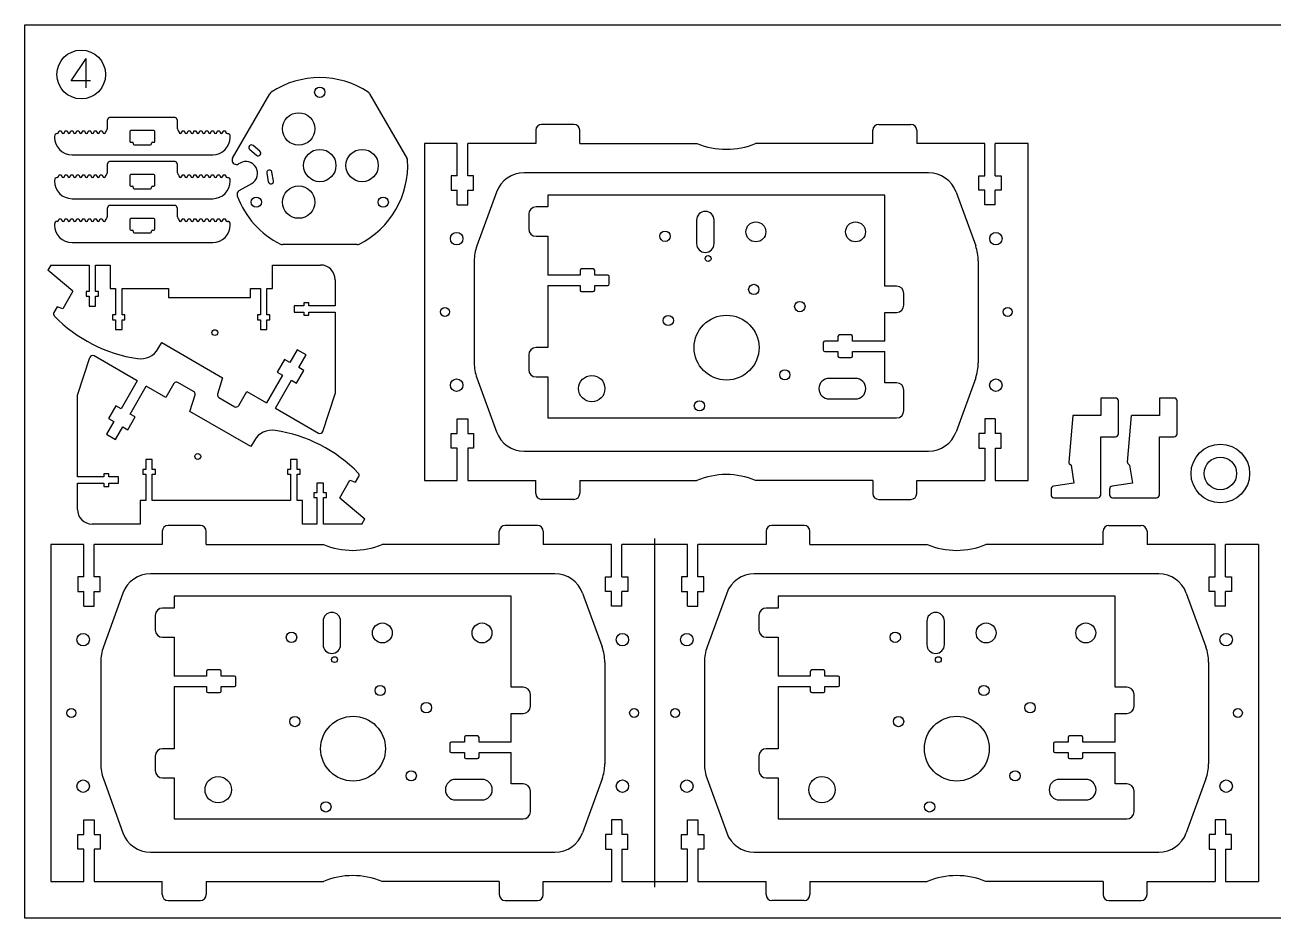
# Model space of a CAD drawing. Header units: inches. Extents: x 81 to 894, y 270 to 575.
# Drawn here: x 80.7 to 506.6, y 270.2 to 575 of the extents above; entities that cross this region are included whole.
import ezdxf

# ---------------------------------------------------------------- set-up
doc = ezdxf.new("R2010")
doc.units = ezdxf.units.IN
doc.header["$MEASUREMENT"] = 0
doc.linetypes.add('Continuous2', pattern=[0])
doc.layers.add('68351 TABLE', color=1, linetype='Continuous')

msp = doc.modelspace()

# ---------------------------------------------------------------- linework, layer by layer
at = {"color": 1, "linetype": 'Continuous2', "lineweight": -3, "true_color": 0xff0000}
msp.add_line((501.56, 397.68), (501.56, 282.68), dxfattribs=at)
for centre, start, end in [((320, 558.55), 247.3801, 292.6199), ((320, 395.55), 67.3801, 112.6199), ((192.56, 421.68), 247.3801, 292.6199), ((398.56, 421.68), 247.3801, 292.6199), ((192.56, 258.68), 67.3801, 112.6199), ((398.56, 258.68), 67.3801, 112.6199)]:
    msp.add_arc(centre, 26, start, end, dxfattribs=at)
at = {"layer": '68351 TABLE', "color": 2, "linetype": 'Continuous2', "lineweight": -3, "true_color": 0xffff00}
for p, q in [((80.72, 574.99), (893.52, 574.99)), ((80.72, 270.19), (80.72, 574.99)), ((893.52, 270.19), (80.72, 270.19))]:
    msp.add_line(p, q, dxfattribs=at)
at = {"layer": '68351 TABLE', "color": 3, "linetype": 'Continuous2', "lineweight": -3, "true_color": 0x00ff00}
for p, q in [((96.43, 555.91), (101.61, 563.56)), ((101.61, 553.56), (101.61, 563.56)), ((103.07, 555.91), (96.43, 555.91))]:
    msp.add_line(p, q, dxfattribs=at)
at = {"layer": '68351 TABLE', "color": 1, "linetype": 'Continuous2', "lineweight": -3, "true_color": 0xff0000}
for p, q in [((151.56, 529.47), (164.3, 551.53)), ((198.33, 551.53), (211.06, 529.49)), ((109.15, 543.13), (108.79, 542.4)), ((108.79, 542.4), (108.79, 539.54)), ((131.98, 543.4), (109.6, 543.4)), ((132.79, 542.4), (132.43, 543.13)), ((132.79, 539.48), (132.79, 542.4)), ((268, 541.05), (257, 541.05)), ((372, 541.05), (383, 541.05)), ((90.79, 536.95), (90.79, 536.7)), ((92.19, 538.5), (92.19, 538.39)), ((93.09, 538.7), (92.39, 538.7)), ((93.29, 538.39), (93.29, 538.5)), ((94.19, 538.5), (94.19, 538.39)), ((95.09, 538.7), (94.39, 538.7)), ((95.29, 538.39), (95.29, 538.5)), ((96.19, 538.5), (96.19, 538.39)), ((97.09, 538.7), (96.39, 538.7)), ((97.29, 538.39), (97.29, 538.5)), ((98.19, 538.5), (98.19, 538.39)), ((99.09, 538.7), (98.39, 538.7)), ((99.29, 538.39), (99.29, 538.5)), ((100.19, 538.5), (100.19, 538.39)), ((101.09, 538.7), (100.39, 538.7)), ((101.29, 538.39), (101.29, 538.5)), ((102.19, 538.5), (102.19, 538.39)), ((103.09, 538.7), (102.39, 538.7)), ((103.29, 538.39), (103.29, 538.5)), ((104.19, 538.5), (104.19, 538.39)), ((105.09, 538.7), (104.39, 538.7)), ((105.29, 538.39), (105.29, 538.5)), ((106.19, 538.5), (106.19, 538.39)), ((107.09, 538.7), (106.39, 538.7)), ((107.29, 538.39), (107.29, 538.5)), ((108.19, 538.5), (108.19, 538.39)), ((133.29, 538.39), (133.29, 538.5)), ((134.19, 538.5), (134.19, 538.39)), ((135.09, 538.7), (134.39, 538.7)), ((135.29, 538.39), (135.29, 538.5)), ((136.19, 538.5), (136.19, 538.39)), ((137.09, 538.7), (136.39, 538.7)), ((137.29, 538.39), (137.29, 538.5)), ((138.19, 538.5), (138.19, 538.39)), ((139.09, 538.7), (138.39, 538.7)), ((139.29, 538.39), (139.29, 538.5)), ((140.19, 538.5), (140.19, 538.39)), ((141.09, 538.7), (140.39, 538.7)), ((141.29, 538.39), (141.29, 538.5)), ((142.19, 538.5), (142.19, 538.39)), ((143.09, 538.7), (142.39, 538.7)), ((143.29, 538.39), (143.29, 538.5)), ((144.19, 538.5), (144.19, 538.39)), ((145.09, 538.7), (144.39, 538.7)), ((145.29, 538.39), (145.29, 538.5)), ((146.19, 538.5), (146.19, 538.39)), ((147.09, 538.7), (146.39, 538.7)), ((147.29, 538.39), (147.29, 538.5)), ((148.19, 538.5), (148.19, 538.39)), ((149.09, 538.7), (148.39, 538.7)), ((149.29, 538.39), (149.29, 538.5)), ((149.74, 537.94), (149.79, 537.94)), ((150.79, 536.7), (150.79, 536.94)), ((255, 539.05), (255, 534.55)), ((270, 534.55), (270, 539.05)), ((370, 534.55), (370, 539.05)), ((385, 539.05), (385, 534.55)), ((217, 534.55), (217, 419.55)), ((228.23, 534.55), (217, 534.55)), ((228.23, 523.55), (228.23, 534.55)), ((255, 534.55), (231.78, 534.55)), ((231.78, 523.55), (231.78, 534.55)), ((270, 534.55), (310, 534.55)), ((370, 534.55), (330, 534.55)), ((408.23, 534.55), (385, 534.55)), ((408.23, 523.55), (408.23, 534.55)), ((423, 534.55), (411.78, 534.55)), ((411.78, 523.55), (411.78, 534.55)), ((423, 419.55), (423, 534.55)), ((96.79, 530.7), (144.79, 530.7)), ((109.15, 528.13), (108.79, 527.4)), ((131.98, 528.4), (109.6, 528.4)), ((132.79, 527.4), (132.43, 528.13)), ((108.79, 527.4), (108.79, 524.54)), ((132.79, 524.48), (132.79, 527.4)), ((154.09, 527.83), (153.63, 527.57)), ((90.79, 521.95), (90.79, 521.7)), ((92.19, 523.5), (92.19, 523.39)), ((93.09, 523.7), (92.39, 523.7)), ((93.29, 523.39), (93.29, 523.5)), ((94.19, 523.5), (94.19, 523.39)), ((95.09, 523.7), (94.39, 523.7)), ((95.29, 523.39), (95.29, 523.5)), ((96.19, 523.5), (96.19, 523.39)), ((97.09, 523.7), (96.39, 523.7)), ((97.29, 523.39), (97.29, 523.5)), ((98.19, 523.5), (98.19, 523.39)), ((99.09, 523.7), (98.39, 523.7)), ((99.29, 523.39), (99.29, 523.5)), ((100.19, 523.5), (100.19, 523.39)), ((101.09, 523.7), (100.39, 523.7)), ((101.29, 523.39), (101.29, 523.5)), ((102.19, 523.5), (102.19, 523.39)), ((103.09, 523.7), (102.39, 523.7)), ((103.29, 523.39), (103.29, 523.5)), ((104.19, 523.5), (104.19, 523.39)), ((105.09, 523.7), (104.39, 523.7)), ((105.29, 523.39), (105.29, 523.5)), ((106.19, 523.5), (106.19, 523.39)), ((107.09, 523.7), (106.39, 523.7)), ((107.29, 523.39), (107.29, 523.5)), ((108.19, 523.5), (108.19, 523.39)), ((133.29, 523.39), (133.29, 523.5)), ((134.19, 523.5), (134.19, 523.39)), ((135.09, 523.7), (134.39, 523.7)), ((135.29, 523.39), (135.29, 523.5)), ((136.19, 523.5), (136.19, 523.39)), ((137.09, 523.7), (136.39, 523.7)), ((137.29, 523.39), (137.29, 523.5)), ((138.19, 523.5), (138.19, 523.39)), ((139.09, 523.7), (138.39, 523.7)), ((139.29, 523.39), (139.29, 523.5)), ((140.19, 523.5), (140.19, 523.39)), ((141.09, 523.7), (140.39, 523.7)), ((141.29, 523.39), (141.29, 523.5)), ((142.19, 523.5), (142.19, 523.39)), ((143.09, 523.7), (142.39, 523.7)), ((143.29, 523.39), (143.29, 523.5)), ((144.19, 523.5), (144.19, 523.39)), ((145.09, 523.7), (144.39, 523.7)), ((145.29, 523.39), (145.29, 523.5)), ((146.19, 523.5), (146.19, 523.39)), ((147.09, 523.7), (146.39, 523.7)), ((147.29, 523.39), (147.29, 523.5)), ((148.19, 523.5), (148.19, 523.39)), ((149.09, 523.7), (148.39, 523.7)), ((149.29, 523.39), (149.29, 523.5)), ((149.74, 522.94), (149.79, 522.94)), ((150.79, 521.7), (150.79, 521.94)), ((153.83, 518.44), (158.09, 520.9)), ((226.19, 523.55), (226.19, 518.55)), ((228.23, 523.55), (226.19, 523.55)), ((233.81, 523.55), (231.78, 523.55)), ((233.81, 518.55), (233.81, 523.55)), ((406.19, 518.55), (406.19, 523.55)), ((406.19, 523.55), (408.23, 523.55)), ((411.78, 523.55), (413.81, 523.55)), ((413.81, 523.55), (413.81, 518.55)), ((96.79, 515.7), (144.79, 515.7)), ((226.19, 518.55), (228.23, 518.55)), ((228.23, 513.55), (228.23, 518.55)), ((231.78, 518.55), (233.81, 518.55)), ((231.78, 513.55), (231.78, 518.55)), ((408.23, 518.55), (406.19, 518.55)), ((408.23, 513.55), (408.23, 518.55)), ((413.81, 518.55), (411.78, 518.55)), ((411.78, 513.55), (411.78, 518.55)), ((109.15, 513.13), (108.79, 512.4)), ((108.79, 512.4), (108.79, 509.54)), ((131.98, 513.4), (109.6, 513.4)), ((132.79, 512.4), (132.43, 513.13)), ((132.79, 509.48), (132.79, 512.4)), ((228.23, 513.55), (231.78, 513.55)), ((411.78, 513.55), (408.23, 513.55)), ((90.79, 506.95), (90.79, 506.7)), ((92.19, 508.5), (92.19, 508.39)), ((93.09, 508.7), (92.39, 508.7)), ((93.29, 508.39), (93.29, 508.5)), ((94.19, 508.5), (94.19, 508.39)), ((95.09, 508.7), (94.39, 508.7)), ((95.29, 508.39), (95.29, 508.5)), ((96.19, 508.5), (96.19, 508.39)), ((97.09, 508.7), (96.39, 508.7)), ((97.29, 508.39), (97.29, 508.5)), ((98.19, 508.5), (98.19, 508.39)), ((99.09, 508.7), (98.39, 508.7)), ((99.29, 508.39), (99.29, 508.5)), ((100.19, 508.5), (100.19, 508.39)), ((101.09, 508.7), (100.39, 508.7)), ((101.29, 508.39), (101.29, 508.5)), ((102.19, 508.5), (102.19, 508.39)), ((103.09, 508.7), (102.39, 508.7)), ((103.29, 508.39), (103.29, 508.5)), ((104.19, 508.5), (104.19, 508.39)), ((105.09, 508.7), (104.39, 508.7)), ((105.29, 508.39), (105.29, 508.5)), ((106.19, 508.5), (106.19, 508.39)), ((107.09, 508.7), (106.39, 508.7)), ((107.29, 508.39), (107.29, 508.5)), ((108.19, 508.5), (108.19, 508.39)), ((133.29, 508.39), (133.29, 508.5)), ((134.19, 508.5), (134.19, 508.39)), ((135.09, 508.7), (134.39, 508.7)), ((135.29, 508.39), (135.29, 508.5)), ((136.19, 508.5), (136.19, 508.39)), ((137.09, 508.7), (136.39, 508.7)), ((137.29, 508.39), (137.29, 508.5)), ((138.19, 508.5), (138.19, 508.39)), ((139.09, 508.7), (138.39, 508.7)), ((139.29, 508.39), (139.29, 508.5)), ((140.19, 508.5), (140.19, 508.39)), ((141.09, 508.7), (140.39, 508.7)), ((141.29, 508.39), (141.29, 508.5)), ((142.19, 508.5), (142.19, 508.39)), ((143.09, 508.7), (142.39, 508.7)), ((143.29, 508.39), (143.29, 508.5)), ((144.19, 508.5), (144.19, 508.39)), ((145.09, 508.7), (144.39, 508.7)), ((145.29, 508.39), (145.29, 508.5)), ((146.19, 508.5), (146.19, 508.39)), ((147.09, 508.7), (146.39, 508.7)), ((147.29, 508.39), (147.29, 508.5)), ((148.19, 508.5), (148.19, 508.39)), ((149.09, 508.7), (148.39, 508.7)), ((149.29, 508.39), (149.29, 508.5)), ((149.74, 507.94), (149.79, 507.94)), ((150.79, 506.7), (150.79, 506.94)), ((96.79, 500.7), (144.79, 500.7)), ((194.04, 500.01), (168.59, 500.01)), ((89.55, 493.05), (88.52, 491.27)), ((97.07, 484.09), (88.52, 491.27)), ((89.55, 493.05), (102.64, 493.05)), ((102.64, 493.05), (102.64, 484.05)), ((104.84, 484.05), (104.84, 493.05)), ((104.84, 493.05), (109.74, 493.05)), ((109.74, 493.05), (109.74, 485.05)), ((165.14, 485.05), (165.14, 493.05)), ((165.14, 493.05), (181.55, 493.05)), ((186.55, 488.05), (186.55, 479.15)), ((97.07, 484.09), (93.62, 478.11)), ((102.64, 484.05), (101.64, 484.05)), ((101.64, 484.05), (101.64, 482.4)), ((101.64, 482.4), (102.64, 482.4)), ((102.64, 482.4), (102.64, 479.05)), ((105.84, 484.05), (104.84, 484.05)), ((104.84, 479.05), (104.84, 482.4)), ((104.84, 482.4), (105.84, 482.4)), ((105.84, 482.4), (105.84, 484.05)), ((109.74, 485.05), (111.64, 485.05)), ((111.64, 485.05), (111.64, 476.05)), ((113.84, 476.05), (113.84, 485.05)), ((113.84, 485.05), (129.64, 485.05)), ((129.64, 485.05), (129.64, 481.99)), ((129.64, 481.99), (157.64, 481.99)), ((157.64, 481.99), (157.64, 485.05)), ((157.64, 485.05), (161.04, 485.05)), ((161.04, 485.05), (161.04, 476.05)), ((163.24, 476.05), (163.24, 485.05)), ((163.24, 485.05), (165.14, 485.05)), ((91.72, 478.8), (90.59, 476.86)), ((93.62, 478.11), (91.72, 478.8)), ((102.64, 479.05), (104.84, 479.05)), ((175.9, 479.15), (172.55, 479.15)), ((172.55, 479.15), (172.55, 476.95)), ((172.55, 476.95), (175.9, 476.95)), ((177.55, 480.15), (175.9, 480.15)), ((175.9, 480.15), (175.9, 479.15)), ((175.9, 476.95), (175.9, 475.95)), ((177.55, 479.15), (177.55, 480.15)), ((186.55, 479.15), (177.55, 479.15)), ((177.55, 475.95), (177.55, 476.95)), ((177.55, 476.95), (186.55, 476.95)), ((186.55, 476.95), (186.55, 449.05)), ((111.64, 476.05), (110.64, 476.05)), ((110.64, 476.05), (110.64, 474.4)), ((110.64, 474.4), (111.64, 474.4)), ((111.64, 474.4), (111.64, 471.05)), ((114.84, 476.05), (113.84, 476.05)), ((113.84, 471.05), (113.84, 474.4)), ((113.84, 474.4), (114.84, 474.4)), ((114.84, 474.4), (114.84, 476.05)), ((161.04, 476.05), (160.04, 476.05)), ((160.04, 476.05), (160.04, 474.4)), ((160.04, 474.4), (161.04, 474.4)), ((161.04, 474.4), (161.04, 471.05)), ((164.24, 476.05), (163.24, 476.05)), ((163.24, 471.05), (163.24, 474.4)), ((163.24, 474.4), (164.24, 474.4)), ((164.24, 474.4), (164.24, 476.05)), ((175.9, 475.95), (177.55, 475.95)), ((111.64, 471.05), (113.84, 471.05)), ((161.04, 471.05), (163.24, 471.05)), ((126.19, 464.52), (127.38, 466.59)), ((127.38, 466.59), (148.17, 454.59)), ((98.64, 448.66), (102.86, 461.45)), ((119.03, 453.51), (104.31, 462.01)), ((169.32, 460.85), (166.82, 456.52)), ((171.09, 459.83), (169.32, 460.85)), ((173.59, 464.16), (171.09, 459.83)), ((176.66, 462.38), (173.59, 464.16)), ((174.16, 458.05), (176.66, 462.38)), ((166.82, 456.52), (168.59, 455.5)), ((173.42, 452.71), (175.92, 457.04)), ((175.92, 457.04), (174.16, 458.05)), ((119.03, 453.51), (113.53, 443.98)), ((116.6, 442.21), (122.1, 451.73)), ((128.79, 447.87), (122.1, 451.73)), ((131.54, 452.64), (128.79, 447.87)), ((138.28, 449.9), (132.91, 453)), ((148.17, 454.59), (146.45, 448.97)), ((168.59, 455.5), (163.09, 445.97)), ((166.16, 444.2), (171.66, 453.72)), ((171.66, 453.72), (173.42, 452.71)), ((98.64, 420.76), (98.64, 448.66)), ((137.02, 443.12), (138.74, 448.74)), ((146.91, 447.81), (152.28, 444.71)), ((153.65, 445.07), (156.4, 449.84)), ((156.4, 449.84), (163.09, 445.97)), ((182.33, 436.25), (186.55, 449.05)), ((111.76, 445), (109.26, 440.67)), ((113.53, 443.98), (111.76, 445)), ((157.8, 431.12), (137.02, 443.12)), ((166.16, 444.2), (180.88, 435.7)), ((111.03, 439.65), (108.53, 435.32)), ((109.26, 440.67), (111.03, 439.65)), ((115.86, 436.86), (118.36, 441.19)), ((118.36, 441.19), (116.6, 442.21)), ((228.23, 435.55), (228.23, 440.55)), ((228.23, 440.55), (231.78, 440.55)), ((231.78, 440.55), (231.78, 435.55)), ((408.23, 440.55), (408.23, 435.55)), ((411.78, 440.55), (408.23, 440.55)), ((411.78, 440.55), (411.78, 435.55)), ((108.53, 435.32), (111.6, 433.55)), ((111.6, 433.55), (114.1, 437.88)), ((114.1, 437.88), (115.86, 436.86)), ((226.19, 430.55), (226.19, 435.55)), ((226.19, 435.55), (228.23, 435.55)), ((231.78, 435.55), (233.81, 435.55)), ((233.81, 435.55), (233.81, 430.55)), ((406.19, 435.55), (406.19, 430.55)), ((408.23, 435.55), (406.19, 435.55)), ((413.81, 435.55), (411.78, 435.55)), ((413.81, 430.55), (413.81, 435.55)), ((158.99, 433.18), (157.8, 431.12)), ((228.23, 430.55), (226.19, 430.55)), ((228.23, 419.55), (228.23, 430.55)), ((233.81, 430.55), (231.78, 430.55)), ((231.78, 430.55), (231.78, 419.55)), ((406.19, 430.55), (408.23, 430.55)), ((408.23, 430.55), (408.23, 419.55)), ((411.78, 430.55), (413.81, 430.55)), ((411.78, 430.55), (411.78, 419.55)), ((121.95, 426.66), (121.95, 423.31)), ((124.15, 426.66), (121.95, 426.66)), ((124.15, 423.31), (124.15, 426.66)), ((171.35, 426.66), (171.35, 423.31)), ((173.55, 426.66), (171.35, 426.66)), ((173.55, 423.31), (173.55, 426.66)), ((107.64, 421.82), (107.64, 420.76)), ((109.29, 421.82), (107.64, 421.82)), ((109.29, 420.76), (109.29, 421.82)), ((120.89, 423.31), (120.89, 421.66)), ((121.95, 423.31), (120.89, 423.31)), ((120.89, 421.66), (121.95, 421.66)), ((121.95, 421.66), (121.95, 412.66)), ((125.21, 423.31), (124.15, 423.31)), ((124.15, 421.66), (125.21, 421.66)), ((124.15, 412.66), (124.15, 421.66)), ((125.21, 421.66), (125.21, 423.31)), ((170.29, 423.31), (170.29, 421.66)), ((171.35, 423.31), (170.29, 423.31)), ((170.29, 421.66), (171.35, 421.66)), ((171.35, 421.66), (171.35, 412.66)), ((174.61, 423.31), (173.55, 423.31)), ((173.55, 421.66), (174.61, 421.66)), ((173.55, 412.66), (173.55, 421.66)), ((174.61, 421.66), (174.61, 423.31)), ((107.64, 420.76), (98.64, 420.76)), ((98.64, 418.56), (107.64, 418.56)), ((98.64, 409.66), (98.64, 418.56)), ((107.64, 418.56), (107.64, 417.5)), ((107.64, 417.5), (109.29, 417.5)), ((112.64, 420.76), (109.29, 420.76)), ((109.29, 418.56), (112.64, 418.56)), ((109.29, 417.5), (109.29, 418.56)), ((112.64, 418.56), (112.64, 420.76)), ((180.35, 418.66), (180.35, 415.31)), ((182.55, 418.66), (180.35, 418.66)), ((182.55, 415.31), (182.55, 418.66)), ((188.11, 413.62), (191.56, 419.6)), ((191.56, 419.6), (193.47, 418.9)), ((193.47, 418.9), (194.6, 420.85)), ((217, 419.55), (228.23, 419.55)), ((231.78, 419.55), (255, 419.55)), ((255, 415.05), (255, 419.55)), ((270, 419.55), (310, 419.55)), ((270, 419.55), (270, 415.05)), ((370, 419.55), (330, 419.55)), ((370, 419.55), (370, 415.05)), ((385, 415.05), (385, 419.55)), ((385, 419.55), (408.23, 419.55)), ((411.78, 419.55), (423, 419.55)), ((179.29, 415.31), (179.29, 413.66)), ((180.35, 415.31), (179.29, 415.31)), ((179.29, 413.66), (180.35, 413.66)), ((180.35, 413.66), (180.35, 404.66)), ((183.61, 415.31), (182.55, 415.31)), ((182.55, 413.66), (183.61, 413.66)), ((182.55, 404.66), (182.55, 413.66)), ((183.61, 413.66), (183.61, 415.31)), ((188.11, 413.62), (196.67, 406.44)), ((120.05, 412.66), (120.05, 404.66)), ((121.95, 412.66), (120.05, 412.66)), ((171.35, 412.66), (124.15, 412.66)), ((175.45, 412.66), (173.55, 412.66)), ((175.45, 404.66), (175.45, 412.66)), ((268, 413.05), (257, 413.05)), ((372, 413.05), (383, 413.05)), ((120.05, 404.66), (103.64, 404.66)), ((180.35, 404.66), (175.45, 404.66)), ((195.64, 404.66), (182.55, 404.66)), ((195.64, 404.66), (196.67, 406.44)), ((127.56, 402.18), (127.56, 397.68)), ((140.56, 404.18), (129.56, 404.18)), ((142.56, 397.68), (142.56, 402.18)), ((242.56, 397.68), (242.56, 402.18)), ((255.56, 404.18), (244.56, 404.18)), ((257.56, 402.18), (257.56, 397.68)), ((333.56, 402.18), (333.56, 397.68)), ((346.56, 404.18), (335.56, 404.18)), ((348.56, 397.68), (348.56, 402.18)), ((448.56, 397.68), (448.56, 402.18)), ((450.56, 404.18), (461.56, 404.18)), ((463.56, 402.18), (463.56, 397.68)), ((89.56, 397.68), (89.56, 282.68)), ((100.79, 397.68), (89.56, 397.68)), ((100.79, 386.68), (100.79, 397.68)), ((104.34, 386.68), (104.34, 397.68)), ((127.56, 397.68), (104.34, 397.68)), ((142.56, 397.68), (182.56, 397.68)), ((242.56, 397.68), (202.56, 397.68)), ((280.79, 397.68), (257.56, 397.68)), ((280.79, 386.68), (280.79, 397.68)), ((284.34, 386.68), (284.34, 397.68)), ((295.56, 397.68), (284.34, 397.68)), ((306.79, 397.68), (295.56, 397.68)), ((306.79, 386.68), (306.79, 397.68)), ((333.56, 397.68), (310.34, 397.68)), ((310.34, 386.68), (310.34, 397.68)), ((348.56, 397.68), (388.56, 397.68)), ((448.56, 397.68), (408.56, 397.68)), ((486.79, 397.68), (463.56, 397.68)), ((486.79, 386.68), (486.79, 397.68)), ((501.56, 397.68), (490.34, 397.68)), ((490.34, 386.68), (490.34, 397.68)), ((100.79, 386.68), (98.75, 386.68)), ((98.75, 386.68), (98.75, 381.68)), ((106.37, 386.68), (104.34, 386.68)), ((106.37, 381.68), (106.37, 386.68)), ((278.75, 386.68), (280.79, 386.68)), ((278.75, 381.68), (278.75, 386.68)), ((284.34, 386.68), (286.37, 386.68)), ((286.37, 386.68), (286.37, 381.68)), ((304.75, 386.68), (304.75, 381.68)), ((306.79, 386.68), (304.75, 386.68)), ((312.37, 386.68), (310.34, 386.68)), ((312.37, 381.68), (312.37, 386.68)), ((484.75, 381.68), (484.75, 386.68)), ((484.75, 386.68), (486.79, 386.68)), ((490.34, 386.68), (492.37, 386.68)), ((492.37, 386.68), (492.37, 381.68)), ((98.75, 381.68), (100.79, 381.68)), ((100.79, 376.68), (100.79, 381.68)), ((104.34, 376.68), (104.34, 381.68)), ((104.34, 381.68), (106.37, 381.68)), ((280.79, 381.68), (278.75, 381.68)), ((280.79, 376.68), (280.79, 381.68)), ((284.34, 376.68), (284.34, 381.68)), ((286.37, 381.68), (284.34, 381.68)), ((304.75, 381.68), (306.79, 381.68)), ((306.79, 376.68), (306.79, 381.68)), ((310.34, 381.68), (312.37, 381.68)), ((310.34, 376.68), (310.34, 381.68)), ((486.79, 381.68), (484.75, 381.68)), ((486.79, 376.68), (486.79, 381.68)), ((492.37, 381.68), (490.34, 381.68)), ((490.34, 376.68), (490.34, 381.68)), ((100.79, 376.68), (104.34, 376.68)), ((284.34, 376.68), (280.79, 376.68)), ((306.79, 376.68), (310.34, 376.68)), ((490.34, 376.68), (486.79, 376.68)), ((100.79, 303.68), (104.34, 303.68)), ((100.79, 298.68), (100.79, 303.68)), ((104.34, 303.68), (104.34, 298.68)), ((284.34, 303.68), (280.79, 303.68)), ((280.79, 303.68), (280.79, 298.68)), ((284.34, 303.68), (284.34, 298.68)), ((306.79, 298.68), (306.79, 303.68)), ((306.79, 303.68), (310.34, 303.68)), ((310.34, 303.68), (310.34, 298.68)), ((486.79, 303.68), (486.79, 298.68)), ((490.34, 303.68), (486.79, 303.68)), ((490.34, 303.68), (490.34, 298.68)), ((98.75, 298.68), (100.79, 298.68)), ((98.75, 293.68), (98.75, 298.68)), ((104.34, 298.68), (106.37, 298.68)), ((106.37, 298.68), (106.37, 293.68)), ((280.79, 298.68), (278.75, 298.68)), ((278.75, 298.68), (278.75, 293.68)), ((286.37, 298.68), (284.34, 298.68)), ((286.37, 293.68), (286.37, 298.68)), ((304.75, 293.68), (304.75, 298.68)), ((304.75, 298.68), (306.79, 298.68)), ((310.34, 298.68), (312.37, 298.68)), ((312.37, 298.68), (312.37, 293.68)), ((484.75, 298.68), (484.75, 293.68)), ((486.79, 298.68), (484.75, 298.68)), ((492.37, 298.68), (490.34, 298.68)), ((492.37, 293.68), (492.37, 298.68)), ((100.79, 293.68), (98.75, 293.68)), ((100.79, 282.68), (100.79, 293.68)), ((104.34, 293.68), (104.34, 282.68)), ((106.37, 293.68), (104.34, 293.68)), ((278.75, 293.68), (280.79, 293.68)), ((280.79, 293.68), (280.79, 282.68)), ((284.34, 293.68), (284.34, 282.68)), ((284.34, 293.68), (286.37, 293.68)), ((306.79, 293.68), (304.75, 293.68)), ((306.79, 282.68), (306.79, 293.68)), ((312.37, 293.68), (310.34, 293.68)), ((310.34, 293.68), (310.34, 282.68)), ((484.75, 293.68), (486.79, 293.68)), ((486.79, 293.68), (486.79, 282.68)), ((490.34, 293.68), (492.37, 293.68)), ((490.34, 293.68), (490.34, 282.68)), ((89.56, 282.68), (100.79, 282.68)), ((104.34, 282.68), (127.56, 282.68)), ((127.56, 278.18), (127.56, 282.68)), ((142.56, 282.68), (142.56, 278.18)), ((142.56, 282.68), (182.56, 282.68)), ((242.56, 282.68), (202.56, 282.68)), ((242.56, 282.68), (242.56, 278.18)), ((257.56, 282.68), (280.79, 282.68)), ((257.56, 278.18), (257.56, 282.68)), ((284.34, 282.68), (295.56, 282.68)), ((295.56, 282.68), (306.79, 282.68)), ((310.34, 282.68), (333.56, 282.68)), ((333.56, 278.18), (333.56, 282.68)), ((348.56, 282.68), (388.56, 282.68)), ((348.56, 282.68), (348.56, 278.18)), ((448.56, 282.68), (408.56, 282.68)), ((448.56, 282.68), (448.56, 278.18)), ((463.56, 278.18), (463.56, 282.68)), ((463.56, 282.68), (486.79, 282.68)), ((490.34, 282.68), (501.56, 282.68)), ((129.56, 276.18), (140.56, 276.18)), ((244.56, 276.18), (255.56, 276.18)), ((346.56, 276.18), (335.56, 276.18)), ((450.56, 276.18), (461.56, 276.18))]:
    msp.add_line(p, q, dxfattribs=at)
at = {"layer": '68351 TABLE', "color": 5, "linetype": 'Continuous2', "lineweight": -3, "true_color": 0x0000ff}
for p, q in [((116.54, 538.64), (116.54, 535.24)), ((124.74, 538.94), (116.84, 538.94)), ((125.04, 535.24), (125.04, 538.64)), ((116.84, 534.94), (117.39, 534.94)), ((117.69, 534.64), (117.69, 534.36)), ((117.99, 534.06), (123.59, 534.06)), ((123.89, 534.36), (123.89, 534.64)), ((124.19, 534.94), (124.74, 534.94)), ((157.41, 532.44), (159.71, 530.52)), ((160.87, 531.9), (158.57, 533.82)), ((124.74, 523.94), (116.84, 523.94)), ((163.22, 524.43), (163.74, 521.48)), ((165.52, 521.79), (165, 524.74)), ((389, 524.55), (251, 524.55)), ((116.54, 523.64), (116.54, 520.24)), ((116.84, 519.94), (117.39, 519.94)), ((117.69, 519.64), (117.69, 519.36)), ((123.89, 519.36), (123.89, 519.64)), ((124.19, 519.94), (124.74, 519.94)), ((125.04, 520.24), (125.04, 523.64)), ((117.99, 519.06), (123.59, 519.06)), ((241.61, 517.97), (234.91, 499.57)), ((398.4, 517.97), (405.1, 499.57)), ((116.54, 508.64), (116.54, 505.24)), ((124.74, 508.94), (116.84, 508.94)), ((125.04, 505.24), (125.04, 508.64)), ((309.87, 508.36), (309.87, 500.36)), ((315.87, 500.36), (315.87, 508.36)), ((116.84, 504.94), (117.39, 504.94)), ((117.69, 504.64), (117.69, 504.36)), ((117.99, 504.06), (123.59, 504.06)), ((123.89, 504.36), (123.89, 504.64)), ((124.19, 504.94), (124.74, 504.94)), ((234, 494.44), (234, 459.67)), ((406, 494.44), (406, 459.67)), ((234.91, 454.54), (241.61, 436.13)), ((364.1, 454.36), (355.1, 454.36)), ((405.1, 454.54), (398.4, 436.13)), ((355.1, 447.36), (364.1, 447.36)), ((447.8, 447.65), (447.8, 441.65)), ((452.8, 447.65), (447.8, 447.65)), ((467.8, 447.65), (467.8, 441.65)), ((472.8, 447.65), (467.8, 447.65)), ((453.8, 435.45), (453.8, 446.65)), ((473.8, 435.45), (473.8, 446.65)), ((438.3, 441.65), (436.86, 425.74)), ((447.8, 441.65), (438.3, 441.65)), ((456.86, 425.74), (458.3, 441.65)), ((467.8, 441.65), (458.3, 441.65)), ((447.8, 414.65), (447.8, 434.45)), ((447.8, 434.45), (452.8, 434.45)), ((467.8, 414.65), (467.8, 434.45)), ((467.8, 434.45), (472.8, 434.45)), ((251, 429.55), (389, 429.55)), ((437.03, 425.3), (437.63, 424.77)), ((437.63, 424.77), (438.6, 418.65)), ((457.03, 425.3), (457.63, 424.77)), ((457.63, 424.77), (458.6, 418.65)), ((438.6, 418.65), (431.65, 417.55)), ((458.6, 418.65), (451.65, 417.55)), ((430.8, 416.56), (430.8, 414.65)), ((431.8, 413.65), (446.8, 413.65)), ((450.8, 416.56), (450.8, 414.65)), ((451.8, 413.65), (466.8, 413.65)), ((295.56, 399.68), (295.56, 280.68)), ((261.56, 387.68), (123.56, 387.68)), ((467.56, 387.68), (329.56, 387.68)), ((114.16, 381.1), (107.47, 362.7)), ((270.96, 381.1), (277.66, 362.7)), ((320.16, 381.1), (313.47, 362.7)), ((476.96, 381.1), (483.66, 362.7)), ((182.43, 371.49), (182.43, 363.49)), ((188.43, 363.49), (188.43, 371.49)), ((388.43, 371.49), (388.43, 363.49)), ((394.43, 363.49), (394.43, 371.49)), ((106.56, 357.57), (106.56, 322.8)), ((278.56, 357.57), (278.56, 322.8)), ((312.56, 357.57), (312.56, 322.8)), ((484.56, 357.57), (484.56, 322.8)), ((107.47, 317.67), (114.16, 299.26)), ((236.66, 317.49), (227.66, 317.49)), ((277.66, 317.67), (270.96, 299.26)), ((313.47, 317.67), (320.16, 299.26)), ((442.66, 317.49), (433.66, 317.49)), ((483.66, 317.67), (476.96, 299.26)), ((227.66, 310.49), (236.66, 310.49)), ((433.66, 310.49), (442.66, 310.49)), ((123.56, 292.68), (261.56, 292.68)), ((329.56, 292.68), (467.56, 292.68))]:
    msp.add_line(p, q, dxfattribs=at)
at = {"layer": '68351 TABLE', "color": 36, "linetype": 'Continuous2', "lineweight": -3, "true_color": 0x804200}
for p, q in [((259.1, 516.86), (259.1, 512.86)), ((374.1, 516.86), (259.1, 516.86)), ((374.1, 485.86), (374.1, 516.86)), ((259.1, 512.86), (255.1, 512.86)), ((252.6, 510.36), (252.6, 505.36)), ((255.1, 502.86), (259.1, 502.86)), ((259.1, 502.86), (259.1, 489.63)), ((270.1, 491.22), (270.1, 489.63)), ((274.6, 491.72), (270.6, 491.72)), ((275.1, 489.63), (275.1, 491.22)), ((270.1, 489.63), (259.1, 489.63)), ((259.1, 486.08), (270.1, 486.08)), ((259.1, 486.08), (259.1, 464.86)), ((270.1, 486.08), (270.1, 484.5)), ((279.6, 489.63), (275.1, 489.63)), ((275.1, 486.08), (279.6, 486.08)), ((275.1, 484.5), (275.1, 486.08)), ((280.1, 486.58), (280.1, 489.13)), ((378.1, 485.86), (374.1, 485.86)), ((270.6, 484), (274.6, 484)), ((380.6, 479.36), (380.6, 483.36)), ((374.1, 467.11), (374.1, 476.86)), ((374.1, 476.86), (378.1, 476.86)), ((358.1, 468.7), (358.1, 467.11)), ((362.6, 469.2), (358.6, 469.2)), ((363.1, 467.11), (363.1, 468.7)), ((259.1, 464.86), (255.1, 464.86)), ((353.1, 466.61), (353.1, 464.06)), ((358.1, 467.11), (353.6, 467.11)), ((374.1, 467.11), (363.1, 467.11)), ((252.6, 462.36), (252.6, 457.36)), ((353.6, 463.56), (358.1, 463.56)), ((358.1, 463.56), (358.1, 461.98)), ((358.6, 461.48), (362.6, 461.48)), ((363.1, 463.56), (374.1, 463.56)), ((363.1, 461.98), (363.1, 463.56)), ((374.1, 452.86), (374.1, 463.56)), ((255.1, 454.86), (259.1, 454.86)), ((259.1, 454.86), (259.1, 440.86)), ((378.1, 452.86), (374.1, 452.86)), ((380.6, 443.36), (380.6, 450.36)), ((259.1, 440.86), (378.1, 440.86)), ((246.66, 379.99), (131.66, 379.99)), ((131.66, 379.99), (131.66, 375.99)), ((246.66, 348.99), (246.66, 379.99)), ((337.66, 379.99), (337.66, 375.99)), ((452.66, 379.99), (337.66, 379.99)), ((452.66, 348.99), (452.66, 379.99)), ((131.66, 375.99), (127.66, 375.99)), ((337.66, 375.99), (333.66, 375.99)), ((125.16, 373.49), (125.16, 368.49)), ((331.16, 373.49), (331.16, 368.49)), ((127.66, 365.99), (131.66, 365.99)), ((131.66, 365.99), (131.66, 352.76)), ((333.66, 365.99), (337.66, 365.99)), ((337.66, 365.99), (337.66, 352.76)), ((142.66, 354.35), (142.66, 352.76)), ((147.16, 354.85), (143.16, 354.85)), ((147.66, 352.76), (147.66, 354.35)), ((348.66, 354.35), (348.66, 352.76)), ((353.16, 354.85), (349.16, 354.85)), ((353.66, 352.76), (353.66, 354.35)), ((142.66, 352.76), (131.66, 352.76)), ((131.66, 349.21), (131.66, 327.99)), ((131.66, 349.21), (142.66, 349.21)), ((142.66, 349.21), (142.66, 347.63)), ((152.16, 352.76), (147.66, 352.76)), ((147.66, 347.63), (147.66, 349.21)), ((147.66, 349.21), (152.16, 349.21)), ((152.66, 349.71), (152.66, 352.26)), ((348.66, 352.76), (337.66, 352.76)), ((337.66, 349.21), (348.66, 349.21)), ((337.66, 349.21), (337.66, 327.99)), ((348.66, 349.21), (348.66, 347.63)), ((358.16, 352.76), (353.66, 352.76)), ((353.66, 349.21), (358.16, 349.21)), ((353.66, 347.63), (353.66, 349.21)), ((358.66, 349.71), (358.66, 352.26)), ((143.16, 347.13), (147.16, 347.13)), ((250.66, 348.99), (246.66, 348.99)), ((253.16, 342.49), (253.16, 346.49)), ((349.16, 347.13), (353.16, 347.13)), ((456.66, 348.99), (452.66, 348.99)), ((459.16, 342.49), (459.16, 346.49)), ((246.66, 339.99), (250.66, 339.99)), ((246.66, 330.24), (246.66, 339.99)), ((452.66, 330.24), (452.66, 339.99)), ((452.66, 339.99), (456.66, 339.99)), ((235.16, 332.33), (231.16, 332.33)), ((441.16, 332.33), (437.16, 332.33)), ((131.66, 327.99), (127.66, 327.99)), ((225.66, 329.74), (225.66, 327.19)), ((230.66, 330.24), (226.16, 330.24)), ((230.66, 331.83), (230.66, 330.24)), ((235.66, 330.24), (235.66, 331.83)), ((246.66, 330.24), (235.66, 330.24)), ((337.66, 327.99), (333.66, 327.99)), ((431.66, 329.74), (431.66, 327.19)), ((436.66, 330.24), (432.16, 330.24)), ((436.66, 331.83), (436.66, 330.24)), ((441.66, 330.24), (441.66, 331.83)), ((452.66, 330.24), (441.66, 330.24)), ((125.16, 325.49), (125.16, 320.49)), ((226.16, 326.69), (230.66, 326.69)), ((230.66, 326.69), (230.66, 325.11)), ((231.16, 324.61), (235.16, 324.61)), ((235.66, 325.11), (235.66, 326.69)), ((235.66, 326.69), (246.66, 326.69)), ((246.66, 315.99), (246.66, 326.69)), ((331.16, 325.49), (331.16, 320.49)), ((432.16, 326.69), (436.66, 326.69)), ((436.66, 326.69), (436.66, 325.11)), ((437.16, 324.61), (441.16, 324.61)), ((441.66, 326.69), (452.66, 326.69)), ((441.66, 325.11), (441.66, 326.69)), ((452.66, 315.99), (452.66, 326.69)), ((127.66, 317.99), (131.66, 317.99)), ((131.66, 317.99), (131.66, 303.99)), ((250.66, 315.99), (246.66, 315.99)), ((333.66, 317.99), (337.66, 317.99)), ((337.66, 317.99), (337.66, 303.99)), ((456.66, 315.99), (452.66, 315.99)), ((253.16, 306.49), (253.16, 313.49)), ((459.16, 306.49), (459.16, 313.49)), ((131.66, 303.99), (250.66, 303.99)), ((337.66, 303.99), (456.66, 303.99))]:
    msp.add_line(p, q, dxfattribs=at)
at = {"layer": '68351 TABLE', "color": 3, "linetype": 'Continuous2', "lineweight": -3, "true_color": 0x00ff00}
msp.add_circle((99.91, 558.08), 8.31, dxfattribs=at)
at = {"layer": '68351 TABLE', "color": 5, "linetype": 'Continuous2', "lineweight": -3, "true_color": 0x0000ff}
for centre, radius in [((181.31, 552.01), 1.75), ((174.1, 539.51), 5.53), ((181.31, 527.01), 5.52), ((195.75, 527.01), 5.52), ((174.1, 514.51), 5.52), ((159.66, 514.51), 1.75), ((202.97, 514.51), 1.75), ((330.1, 504.36), 3.4), ((364.1, 504.36), 3.4), ((228, 502.05), 2.13), ((299.1, 502.86), 1.77), ((412, 502.05), 2.12), ((313.8, 495.25), 1), ((329.37, 484.72), 1.75), ((224, 477.05), 1.52), ((345.1, 478.86), 1.77), ((416, 477.05), 1.52), ((300.23, 474.12), 1.75), ((320.1, 464.86), 11.07), ((145.51, 469.98), 1), ((339.97, 455.59), 1.75), ((228, 452.05), 2.13), ((274.1, 450.86), 4.5), ((412, 452.05), 2.13), ((310.84, 444.99), 1.75), ((139.68, 427.73), 1), ((488.58, 421.92), 5.55), ((202.66, 367.49), 3.4), ((236.66, 367.49), 3.4), ((408.66, 367.49), 3.4), ((442.66, 367.49), 3.4), ((100.56, 365.18), 2.13), ((171.66, 365.99), 1.78), ((284.56, 365.18), 2.12), ((306.56, 365.18), 2.12), ((377.66, 365.99), 1.77), ((490.56, 365.18), 2.13), ((186.35, 358.38), 1), ((392.35, 358.38), 1), ((201.92, 347.85), 1.75), ((407.92, 347.85), 1.75), ((96.56, 340.18), 1.52), ((217.66, 341.99), 1.78), ((288.56, 340.18), 1.52), ((302.56, 340.18), 1.52), ((423.66, 341.99), 1.78), ((494.56, 340.18), 1.52), ((172.79, 337.25), 1.75), ((192.66, 327.99), 11.07), ((378.79, 337.25), 1.75), ((398.66, 327.99), 11.07), ((212.52, 318.72), 1.75), ((418.52, 318.72), 1.75), ((100.56, 315.18), 2.13), ((146.66, 313.99), 4.5), ((284.56, 315.18), 2.12), ((306.56, 315.18), 2.13), ((352.66, 313.99), 4.5), ((490.56, 315.18), 2.13), ((183.39, 308.12), 1.75), ((389.39, 308.12), 1.75)]:
    msp.add_circle(centre, radius, dxfattribs=at)
at = {"layer": '68351 TABLE', "color": 1, "linetype": 'Continuous2', "lineweight": -3, "true_color": 0xff0000}
msp.add_circle((488.58, 421.92), 10, dxfattribs=at)
for centre, radius, start, end in [((181.31, 527.01), 30, 56.5254, 123.4746), ((165.6, 550.78), 1.5, 123.4746, 150), ((197.03, 550.78), 1.5, 30, 56.5254), ((109.6, 542.9), 0.5, 90, 153.4349), ((131.98, 542.9), 0.5, 26.5651, 90), ((257, 539.05), 2, 90, 180), ((268, 539.05), 2, 360, 90), ((372, 539.05), 2, 90, 180), ((383, 539.05), 2, 360, 90), ((91.79, 536.95), 1, 91.9761, 180), ((96.79, 536.7), 6, 180, 270), ((91.74, 538.39), 0.45, 271.9761, 0), ((92.39, 538.5), 0.2, 90, 180), ((93.09, 538.5), 0.2, 0, 90), ((93.74, 538.39), 0.45, 180, 360), ((94.39, 538.5), 0.2, 90, 180), ((95.09, 538.5), 0.2, 0, 90), ((95.74, 538.39), 0.45, 180, 360), ((96.39, 538.5), 0.2, 90, 180), ((97.09, 538.5), 0.2, 360, 90), ((97.74, 538.39), 0.45, 180, 0), ((98.39, 538.5), 0.2, 90, 180), ((99.09, 538.5), 0.2, 0, 90), ((99.74, 538.39), 0.45, 180, 0), ((100.39, 538.5), 0.2, 90, 180), ((101.09, 538.5), 0.2, 360, 90), ((101.74, 538.39), 0.45, 180, 0), ((102.39, 538.5), 0.2, 90, 180), ((103.09, 538.5), 0.2, 0, 90), ((103.74, 538.39), 0.45, 180, 360), ((104.39, 538.5), 0.2, 90, 180), ((105.09, 538.5), 0.2, 360, 90), ((105.74, 538.39), 0.45, 180, 360), ((106.39, 538.5), 0.2, 90, 180), ((107.09, 538.5), 0.2, 360, 90), ((107.74, 538.39), 0.45, 180, 360), ((108.39, 538.5), 0.2, 120, 180), ((107.79, 539.54), 1, 300, 0), ((133.79, 539.48), 1, 180, 234.3147), ((133.09, 538.5), 0.2, 360, 54.3147), ((133.74, 538.39), 0.45, 180, 360), ((134.39, 538.5), 0.2, 90, 180), ((135.09, 538.5), 0.2, 360, 90), ((135.74, 538.39), 0.45, 180, 0), ((136.39, 538.5), 0.2, 90, 180), ((137.09, 538.5), 0.2, 0, 90), ((137.74, 538.39), 0.45, 180, 360), ((138.39, 538.5), 0.2, 90, 180), ((139.09, 538.5), 0.2, 360, 90), ((139.74, 538.39), 0.45, 180, 360), ((140.39, 538.5), 0.2, 90, 180), ((141.09, 538.5), 0.2, 360, 90), ((141.74, 538.39), 0.45, 180, 360), ((142.39, 538.5), 0.2, 90, 180), ((143.09, 538.5), 0.2, 0, 90), ((143.74, 538.39), 0.45, 180, 0), ((144.39, 538.5), 0.2, 90, 180), ((144.79, 536.7), 6, 270, 0), ((145.09, 538.5), 0.2, 0, 90), ((145.74, 538.39), 0.45, 180, 0), ((146.39, 538.5), 0.2, 90, 180), ((147.09, 538.5), 0.2, 360, 90), ((147.74, 538.39), 0.45, 180, 0), ((148.39, 538.5), 0.2, 90, 180), ((149.09, 538.5), 0.2, 360, 90), ((149.74, 538.39), 0.45, 180, 270), ((149.79, 536.94), 1, 360, 90), ((109.6, 527.9), 0.5, 90, 153.4349), ((131.98, 527.9), 0.5, 26.5651, 90), ((152.86, 528.72), 1.5, 150, 170.732), ((152.88, 528.86), 1.5, 176.2643, 300), ((156.09, 524.37), 4, 300, 120), ((181.31, 527.01), 30, 296.5254, 3.4746), ((209.76, 528.74), 1.5, 3.4746, 30), ((107.79, 524.54), 1, 300, 360), ((133.79, 524.48), 1, 180, 234.3147), ((91.79, 521.95), 1, 91.9761, 180), ((96.79, 521.7), 6, 180, 270), ((91.74, 523.39), 0.45, 271.9761, 0), ((92.39, 523.5), 0.2, 90, 180), ((93.09, 523.5), 0.2, 0, 90), ((93.74, 523.39), 0.45, 180, 0), ((94.39, 523.5), 0.2, 90, 180), ((95.09, 523.5), 0.2, 0, 90), ((95.74, 523.39), 0.45, 180, 0), ((96.39, 523.5), 0.2, 90, 180), ((97.09, 523.5), 0.2, 0, 90), ((97.74, 523.39), 0.45, 180, 0), ((98.39, 523.5), 0.2, 90, 180), ((99.09, 523.5), 0.2, 360, 90), ((99.74, 523.39), 0.45, 180, 0), ((100.39, 523.5), 0.2, 90, 180), ((101.09, 523.5), 0.2, 0, 90), ((101.74, 523.39), 0.45, 180, 360), ((102.39, 523.5), 0.2, 90, 180), ((103.09, 523.5), 0.2, 360, 90), ((103.74, 523.39), 0.45, 180, 0), ((104.39, 523.5), 0.2, 90, 180), ((105.09, 523.5), 0.2, 0, 90), ((105.74, 523.39), 0.45, 180, 360), ((106.39, 523.5), 0.2, 90, 180), ((107.09, 523.5), 0.2, 0, 90), ((107.74, 523.39), 0.45, 180, 0), ((108.39, 523.5), 0.2, 120, 180), ((133.09, 523.5), 0.2, 360, 54.3147), ((133.74, 523.39), 0.45, 180, 360), ((134.39, 523.5), 0.2, 90, 180), ((135.09, 523.5), 0.2, 0, 90), ((135.74, 523.39), 0.45, 180, 360), ((136.39, 523.5), 0.2, 90, 180), ((137.09, 523.5), 0.2, 0, 90), ((137.74, 523.39), 0.45, 180, 360), ((138.39, 523.5), 0.2, 90, 180), ((139.09, 523.5), 0.2, 360, 90), ((139.74, 523.39), 0.45, 180, 0), ((140.39, 523.5), 0.2, 90, 180), ((141.09, 523.5), 0.2, 0, 90), ((141.74, 523.39), 0.45, 180, 360), ((142.39, 523.5), 0.2, 90, 180), ((143.09, 523.5), 0.2, 0, 90), ((143.74, 523.39), 0.45, 180, 360), ((144.39, 523.5), 0.2, 90, 180), ((144.79, 521.7), 6, 270, 0), ((145.09, 523.5), 0.2, 0, 90), ((145.74, 523.39), 0.45, 180, 0), ((146.39, 523.5), 0.2, 90, 180), ((147.09, 523.5), 0.2, 360, 90), ((147.74, 523.39), 0.45, 180, 0), ((148.39, 523.5), 0.2, 90, 180), ((149.09, 523.5), 0.2, 0, 90), ((149.74, 523.39), 0.45, 180, 270), ((149.79, 521.94), 1, 360, 90), ((154.58, 517.14), 1.5, 120, 200.2472), ((181.31, 527.01), 30, 200.2472, 243.4746), ((109.6, 512.9), 0.5, 90, 153.4349), ((131.98, 512.9), 0.5, 26.5651, 90), ((91.79, 506.95), 1, 91.9761, 180), ((91.74, 508.39), 0.45, 271.9761, 360), ((92.39, 508.5), 0.2, 90, 180), ((93.09, 508.5), 0.2, 360, 90), ((93.74, 508.39), 0.45, 180, 360), ((94.39, 508.5), 0.2, 90, 180), ((95.09, 508.5), 0.2, 0, 90), ((95.74, 508.39), 0.45, 180, 0), ((96.39, 508.5), 0.2, 90, 180), ((97.09, 508.5), 0.2, 360, 90), ((97.74, 508.39), 0.45, 180, 360), ((98.39, 508.5), 0.2, 90, 180), ((99.09, 508.5), 0.2, 360, 90), ((99.74, 508.39), 0.45, 180, 0), ((100.39, 508.5), 0.2, 90, 180), ((101.09, 508.5), 0.2, 0, 90), ((101.74, 508.39), 0.45, 180, 0), ((102.39, 508.5), 0.2, 90, 180), ((103.09, 508.5), 0.2, 0, 90), ((103.74, 508.39), 0.45, 180, 360), ((104.39, 508.5), 0.2, 90, 180), ((105.09, 508.5), 0.2, 0, 90), ((105.74, 508.39), 0.45, 180, 360), ((106.39, 508.5), 0.2, 90, 180), ((107.09, 508.5), 0.2, 360, 90), ((107.74, 508.39), 0.45, 180, 360), ((108.39, 508.5), 0.2, 120, 180), ((107.79, 509.54), 1, 300, 360), ((133.79, 509.48), 1, 180, 234.3147), ((133.09, 508.5), 0.2, 360, 54.3147), ((133.74, 508.39), 0.45, 180, 360), ((134.39, 508.5), 0.2, 90, 180), ((135.09, 508.5), 0.2, 0, 90), ((135.74, 508.39), 0.45, 180, 0), ((136.39, 508.5), 0.2, 90, 180), ((137.09, 508.5), 0.2, 0, 90), ((137.74, 508.39), 0.45, 180, 0), ((138.39, 508.5), 0.2, 90, 180), ((139.09, 508.5), 0.2, 360, 90), ((139.74, 508.39), 0.45, 180, 0), ((140.39, 508.5), 0.2, 90, 180), ((141.09, 508.5), 0.2, 0, 90), ((141.74, 508.39), 0.45, 180, 360), ((142.39, 508.5), 0.2, 90, 180), ((143.09, 508.5), 0.2, 0, 90), ((143.74, 508.39), 0.45, 180, 0), ((144.39, 508.5), 0.2, 90, 180), ((145.09, 508.5), 0.2, 0, 90), ((145.74, 508.39), 0.45, 180, 0), ((146.39, 508.5), 0.2, 90, 180), ((147.09, 508.5), 0.2, 360, 90), ((147.74, 508.39), 0.45, 180, 360), ((148.39, 508.5), 0.2, 90, 180), ((149.09, 508.5), 0.2, 0, 90), ((149.74, 508.39), 0.45, 180, 270), ((149.79, 506.94), 1, 360, 90), ((96.79, 506.7), 6, 180, 270), ((144.79, 506.7), 6, 270, 0), ((168.59, 501.51), 1.5, 243.4746, 270), ((194.04, 501.51), 1.5, 270, 296.5254), ((181.55, 488.05), 5, 360, 90), ((91.46, 476.36), 1, 150, 224.2376), ((126.56, 510.54), 50, 224.2376, 261.3993), ((120.13, 468.02), 7, 261.3993, 330), ((103.81, 461.14), 1, 60, 161.7553), ((132.41, 452.14), 1, 60, 150), ((137.78, 449.03), 1, 343, 60), ((147.41, 448.67), 1, 163, 240), ((152.78, 445.57), 1, 240, 330), ((165.05, 429.68), 7, 81.3993, 150), ((158.62, 387.17), 50, 44.2376, 81.3993), ((181.38, 436.57), 1, 240, 341.7553), ((193.73, 421.35), 1, 330, 44.2376), ((257, 415.05), 2, 180, 270), ((268, 415.05), 2, 270, 360), ((372, 415.05), 2, 180, 270), ((383, 415.05), 2, 270, 360), ((103.64, 409.66), 5, 180, 270), ((129.56, 402.18), 2, 90, 180), ((140.56, 402.18), 2, 0, 90), ((244.56, 402.18), 2, 90, 180), ((255.56, 402.18), 2, 360, 90), ((335.56, 402.18), 2, 90, 180), ((346.56, 402.18), 2, 360, 90), ((450.56, 402.18), 2, 90, 180), ((461.56, 402.18), 2, 360, 90), ((129.56, 278.18), 2, 180, 270), ((140.56, 278.18), 2, 270, 360), ((244.56, 278.18), 2, 180, 270), ((255.56, 278.18), 2, 270, 360), ((335.56, 278.18), 2, 180, 270), ((346.56, 278.18), 2, 270, 360), ((450.56, 278.18), 2, 180, 270), ((461.56, 278.18), 2, 270, 360)]:
    msp.add_arc(centre, radius, start, end, dxfattribs=at)
at = {"layer": '68351 TABLE', "color": 5, "linetype": 'Continuous2', "lineweight": -3, "true_color": 0x0000ff}
for centre, radius, start, end in [((116.84, 538.64), 0.3, 90, 180), ((124.74, 538.64), 0.3, 360, 90), ((116.84, 535.24), 0.3, 180, 270), ((117.39, 534.64), 0.3, 360, 90), ((117.99, 534.36), 0.3, 180, 270), ((123.59, 534.36), 0.3, 270, 360), ((124.19, 534.64), 0.3, 90, 180), ((124.74, 535.24), 0.3, 270, 0), ((157.99, 533.13), 0.9, 50, 230), ((160.29, 531.21), 0.9, 230, 50), ((116.84, 523.64), 0.3, 90, 180), ((124.74, 523.64), 0.3, 360, 90), ((164.11, 524.59), 0.9, 10, 190), ((251, 514.55), 10, 90, 160), ((389, 514.55), 10, 20, 90), ((116.84, 520.24), 0.3, 180, 270), ((117.39, 519.64), 0.3, 360, 90), ((124.19, 519.64), 0.3, 90, 180), ((124.74, 520.24), 0.3, 270, 360), ((164.63, 521.63), 0.9, 190, 10), ((117.99, 519.36), 0.3, 180, 270), ((123.59, 519.36), 0.3, 270, 360), ((312.87, 508.36), 3, 0, 180), ((116.84, 508.64), 0.3, 90, 180), ((124.74, 508.64), 0.3, 0, 90), ((116.84, 505.24), 0.3, 180, 270), ((117.39, 504.64), 0.3, 360, 90), ((117.99, 504.36), 0.3, 180, 270), ((123.59, 504.36), 0.3, 270, 0), ((124.19, 504.64), 0.3, 90, 180), ((124.74, 505.24), 0.3, 270, 360), ((249, 494.44), 15, 160, 180), ((312.87, 500.36), 3, 180, 360), ((391, 494.44), 15, 0, 20), ((249, 459.67), 15, 180, 200), ((391, 459.67), 15, 340, 360), ((355.1, 450.86), 3.5, 90, 270), ((364.1, 450.86), 3.5, 270, 90), ((452.8, 446.65), 1, 360, 90), ((472.8, 446.65), 1, 360, 90), ((251, 439.55), 10, 200, 270), ((389, 439.55), 10, 270, 340), ((452.8, 435.45), 1, 270, 360), ((472.8, 435.45), 1, 270, 0), ((437.36, 425.67), 0.5, 172.4923, 229), ((457.36, 425.67), 0.5, 172.4923, 229), ((431.8, 416.56), 1, 99, 180), ((451.8, 416.56), 1, 99, 180), ((431.8, 414.65), 1, 180, 270), ((446.8, 414.65), 1, 270, 0), ((451.8, 414.65), 1, 180, 270), ((466.8, 414.65), 1, 270, 360), ((123.56, 377.68), 10, 90, 160), ((261.56, 377.68), 10, 20, 90), ((329.56, 377.68), 10, 90, 160), ((467.56, 377.68), 10, 20, 90), ((185.43, 371.49), 3, 0, 180), ((391.43, 371.49), 3, 0, 180), ((121.56, 357.57), 15, 160, 180), ((185.43, 363.49), 3, 180, 0), ((263.56, 357.57), 15, 360, 20), ((327.56, 357.57), 15, 160, 180), ((391.43, 363.49), 3, 180, 360), ((469.56, 357.57), 15, 0, 20), ((121.56, 322.8), 15, 180, 200), ((263.56, 322.8), 15, 340, 0), ((327.56, 322.8), 15, 180, 200), ((469.56, 322.8), 15, 340, 0), ((227.66, 313.99), 3.5, 90, 270), ((236.66, 313.99), 3.5, 270, 90), ((433.66, 313.99), 3.5, 90, 270), ((442.66, 313.99), 3.5, 270, 90), ((123.56, 302.68), 10, 200, 270), ((261.56, 302.68), 10, 270, 340), ((329.56, 302.68), 10, 200, 270), ((467.56, 302.68), 10, 270, 340)]:
    msp.add_arc(centre, radius, start, end, dxfattribs=at)
at = {"layer": '68351 TABLE', "color": 36, "linetype": 'Continuous2', "lineweight": -3, "true_color": 0x804200}
for centre, radius, start, end in [((255.1, 510.36), 2.5, 90, 180), ((255.1, 505.36), 2.5, 180, 270), ((270.6, 491.22), 0.5, 90, 180), ((274.6, 491.22), 0.5, 0, 90), ((279.6, 489.13), 0.5, 360, 90), ((279.6, 486.58), 0.5, 270, 0), ((378.1, 483.36), 2.5, 360, 90), ((270.6, 484.5), 0.5, 180, 270), ((274.6, 484.5), 0.5, 270, 360), ((378.1, 479.36), 2.5, 270, 0), ((358.6, 468.7), 0.5, 90, 180), ((362.6, 468.7), 0.5, 360, 90), ((255.1, 462.36), 2.5, 90, 180), ((353.6, 466.61), 0.5, 90, 180), ((353.6, 464.06), 0.5, 180, 270), ((358.6, 461.98), 0.5, 180, 270), ((362.6, 461.98), 0.5, 270, 360), ((255.1, 457.36), 2.5, 180, 270), ((378.1, 450.36), 2.5, 0, 90), ((378.1, 443.36), 2.5, 270, 0), ((127.66, 373.49), 2.5, 90, 180), ((333.66, 373.49), 2.5, 90, 180), ((127.66, 368.49), 2.5, 180, 270), ((333.66, 368.49), 2.5, 180, 270), ((143.16, 354.35), 0.5, 90, 180), ((147.16, 354.35), 0.5, 0, 90), ((349.16, 354.35), 0.5, 90, 180), ((353.16, 354.35), 0.5, 360, 90), ((152.16, 352.26), 0.5, 360, 90), ((152.16, 349.71), 0.5, 270, 0), ((358.16, 352.26), 0.5, 360, 90), ((358.16, 349.71), 0.5, 270, 0), ((143.16, 347.63), 0.5, 180, 270), ((147.16, 347.63), 0.5, 270, 360), ((250.66, 346.49), 2.5, 360, 90), ((349.16, 347.63), 0.5, 180, 270), ((353.16, 347.63), 0.5, 270, 360), ((456.66, 346.49), 2.5, 0, 90), ((250.66, 342.49), 2.5, 270, 0), ((456.66, 342.49), 2.5, 270, 0), ((231.16, 331.83), 0.5, 90, 180), ((235.16, 331.83), 0.5, 0, 90), ((437.16, 331.83), 0.5, 90, 180), ((441.16, 331.83), 0.5, 0, 90), ((127.66, 325.49), 2.5, 90, 180), ((226.16, 329.74), 0.5, 90, 180), ((333.66, 325.49), 2.5, 90, 180), ((432.16, 329.74), 0.5, 90, 180), ((226.16, 327.19), 0.5, 180, 270), ((231.16, 325.11), 0.5, 180, 270), ((235.16, 325.11), 0.5, 270, 360), ((432.16, 327.19), 0.5, 180, 270), ((437.16, 325.11), 0.5, 180, 270), ((441.16, 325.11), 0.5, 270, 360), ((127.66, 320.49), 2.5, 180, 270), ((333.66, 320.49), 2.5, 180, 270), ((250.66, 313.49), 2.5, 360, 90), ((456.66, 313.49), 2.5, 360, 90), ((250.66, 306.49), 2.5, 270, 0), ((456.66, 306.49), 2.5, 270, 360)]:
    msp.add_arc(centre, radius, start, end, dxfattribs=at)

doc.saveas('drawing.dxf')
